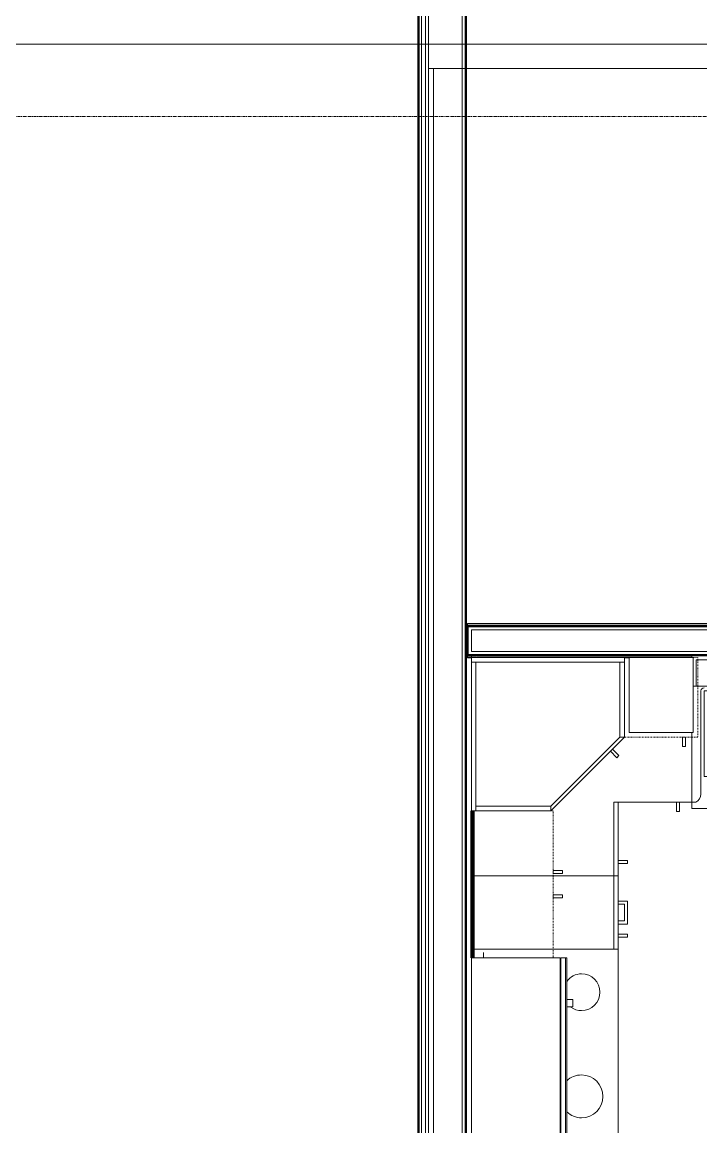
# Model space of a CAD drawing. Header units: inches. Extents: x -4235 to -464, y 9767 to 12344.
# Drawn here: x -3475.1 to -3364.2, y 11370.3 to 11550.6 of the extents above; entities that cross this region are included whole.
import ezdxf

# ---------------------------------------------------------------- set-up
doc = ezdxf.new("R2010")
doc.units = ezdxf.units.IN
doc.header["$MEASUREMENT"] = 0
doc.linetypes.add('Dash', pattern=[0.25, 0.125, -0.125])
doc.linetypes.add('Grid Line 1_2_', pattern=[0.875, 0.5, -0.125, 0.125, -0.125])
for name, color, linetype, lineweight in [('0-1', 7, 'Continuous', 5), ('0-2', 10, 'Continuous', 9), ('A-FLOR-2', 254, 'Continuous', 9), ('A-FLOR-4', 192, 'Continuous', 9), ('A-WALL-1', 250, 'Continuous', 50), ('A-WALL-2', 50, 'Continuous', 13), ('A-WALL-3', 10, 'Continuous', 9), ('A-WALL-4', 254, 'Continuous', 9), ('A-WALL-5', 7, 'Continuous', 9), ('A-WALL-6', 113, 'Continuous', 9), ('I-WALL-1', 250, 'Continuous', 50), ('I-WALL-3', 254, 'Continuous', 9), ('P-SANR-FIXT-1', 7, 'Continuous', 9), ('P-SANR-FIXT-2', 254, 'Continuous', 9), ('Q-CASE', 31, 'Continuous', 9), ('Q-CASE-1', 254, 'Continuous', 9), ('Q-CASE-2', 7, 'Continuous', 9), ('Q-CASE-3', 7, 'Dash', 9), ('Q-CASE-4', 10, 'Continuous', 9), ('Q-SPCQ-1', 7, 'Continuous', 9), ('S-GRID-1', 1, 'Grid Line 1_2_', 9)]:
    doc.layers.add(name, color=color, linetype=linetype, lineweight=lineweight)

# ---------------------------------------------------------------- blocks, each defined once
blk = doc.blocks.new('Basic Wall _ INT - W4BØF - _5_8 GYP - 2X4 WOOD_BATT_ - 5_8 GYP_ - ___-3184042-BACKGROUND - 2ND FLOOR')
at = {"layer": 'A-WALL-3'}
for p, q in [((-3278.52, 11452.34), (-3278.62, 11452.34)), ((-3278.42, 11452.34), (-3278.5, 11452.34)), ((-3278.37, 11452.34), (-3278.42, 11452.34)), ((-3273.47, 11452.34), (-3278.22, 11452.34)), ((-3273.27, 11452.34), (-3273.32, 11452.34)), ((-3273.18, 11452.34), (-3273.26, 11452.34)), ((-3273.06, 11452.34), (-3273.16, 11452.34)), ((-3249.77, 11452.34), (-3249.86, 11452.34)), ((-3249.67, 11452.34), (-3249.74, 11452.34)), ((-3249.45, 11452.34), (-3249.45, 11452.4)), ((-3249.45, 11452.4), (-3249.45, 11452.11)), ((-3249.45, 11452.19), (-3249.45, 11452.34)), ((-3278.22, 11451.99), (-3273.47, 11451.99)), ((-3249.45, 11452.13), (-3249.45, 11452.19)), ((-3249.45, 11452.11), (-3249.45, 11452.1)), ((-3249.45, 11452.11), (-3249.45, 11452.11)), ((-3249.45, 11452.1), (-3249.45, 11452.09)), ((-3249.45, 11452.09), (-3249.45, 11452.07)), ((-3249.45, 11452.07), (-3249.45, 11452.05)), ((-3249.45, 11451.99), (-3249.45, 11452.01))]:
    blk.add_line(p, q, dxfattribs=at)
at = {"layer": 'A-WALL-4'}
for p, q in [((-3402.3, 11452.4), (-3402.3, 11452.34)), ((-3402.3, 11452.34), (-3402.3, 11452.19)), ((-3278.64, 11452.34), (-3402.3, 11452.34)), ((-3278.52, 11452.4), (-3278.62, 11452.4)), ((-3278.42, 11452.4), (-3278.5, 11452.4)), ((-3278.37, 11452.4), (-3278.42, 11452.4)), ((-3273.47, 11452.4), (-3278.22, 11452.4)), ((-3273.27, 11452.4), (-3273.32, 11452.4)), ((-3273.18, 11452.4), (-3273.26, 11452.4)), ((-3273.06, 11452.4), (-3273.16, 11452.4)), ((-3249.86, 11452.34), (-3273.06, 11452.34)), ((-3249.77, 11452.4), (-3249.86, 11452.4)), ((-3249.67, 11452.4), (-3249.74, 11452.4)), ((-3402.3, 11452.19), (-3402.3, 11452.13)), ((-3402.3, 11452.01), (-3402.3, 11451.99)), ((-3402.3, 11451.99), (-3278.22, 11451.99)), ((-3277.63, 11452.11), (-3278.22, 11452.11)), ((-3273.5, 11452.11), (-3277.6, 11452.11)), ((-3273.47, 11451.99), (-3249.45, 11451.99)), ((-3249.45, 11452.05), (-3249.45, 11452.03)), ((-3249.45, 11452.03), (-3249.45, 11451.99))]:
    blk.add_line(p, q, dxfattribs=at)
at = {"layer": 'A-WALL-5'}
for p, q in [((-3402.3, 11452.11), (-3402.3, 11452.4)), ((-3278.64, 11452.4), (-3402.3, 11452.4)), ((-3249.86, 11452.4), (-3273.06, 11452.4)), ((-3278.22, 11452.11), (-3402.3, 11452.11)), ((-3402.3, 11452.03), (-3402.3, 11452.11)), ((-3402.3, 11451.99), (-3402.3, 11452.03)), ((-3249.45, 11452.11), (-3273.47, 11452.11))]:
    blk.add_line(p, q, dxfattribs=at)
blk = doc.blocks.new('Basic Wall _ INT - W4BØF - _5_8 GYP - 2X4 WOOD_BATT_ - 5_8 GYP_ - ___-3184041-BACKGROUND - 2ND FLOOR')
at = {"layer": 'A-WALL-3'}
for p, q in [((-3401.67, 11447.24), (-3365.67, 11447.24)), ((-3401.67, 11447.11), (-3400.87, 11447.11)), ((-3399.25, 11446.89), (-3401.67, 11446.89)), ((-3400.78, 11447.11), (-3365.67, 11447.11)), ((-3365.67, 11446.89), (-3399.16, 11446.89)), ((-3365.67, 11447.24), (-3332.67, 11447.24)), ((-3332.67, 11447.24), (-3332.42, 11447.24)), ((-3332.67, 11447.11), (-3332.42, 11447.11)), ((-3332.42, 11446.89), (-3332.67, 11446.89)), ((-3308.42, 11447.24), (-3284.2, 11447.24)), ((-3308.42, 11447.11), (-3285.39, 11447.11)), ((-3287.54, 11446.89), (-3308.42, 11446.89)), ((-3284.2, 11446.89), (-3287.48, 11446.89)), ((-3285.27, 11447.11), (-3284.2, 11447.11)), ((-3249.77, 11446.89), (-3249.86, 11446.89)), ((-3249.67, 11446.89), (-3249.74, 11446.89)), ((-3249.61, 11446.89), (-3249.65, 11446.89)), ((-3249.45, 11447.21), (-3249.45, 11447.24)), ((-3249.45, 11447.17), (-3249.45, 11447.11)), ((-3249.45, 11447.11), (-3249.45, 11447.04)), ((-3249.45, 11447.04), (-3249.45, 11447.1)), ((-3249.45, 11447.04), (-3249.45, 11446.94)), ((-3249.45, 11446.89), (-3249.45, 11447.03)), ((-3249.45, 11446.94), (-3249.45, 11446.82)), ((-3249.45, 11446.82), (-3249.45, 11446.89))]:
    blk.add_line(p, q, dxfattribs=at)
at = {"layer": 'A-WALL-4'}
for p, q in [((-3402.3, 11447.24), (-3402.3, 11447.21)), ((-3402.3, 11447.24), (-3401.67, 11447.24)), ((-3402.3, 11447.1), (-3402.3, 11447.04)), ((-3402.3, 11447.03), (-3402.3, 11446.89)), ((-3402.3, 11446.89), (-3402.3, 11446.82)), ((-3401.67, 11446.89), (-3402.3, 11446.89)), ((-3284.2, 11447.24), (-3249.45, 11447.24)), ((-3249.86, 11446.89), (-3284.2, 11446.89)), ((-3249.45, 11447.24), (-3249.45, 11447.19)), ((-3249.45, 11447.19), (-3249.45, 11447.17)), ((-3375.92, 11446.82), (-3376.67, 11446.82)), ((-3332.42, 11446.82), (-3332.67, 11446.82)), ((-3288.13, 11446.82), (-3308.42, 11446.82)), ((-3284.2, 11446.82), (-3288.11, 11446.82)), ((-3249.77, 11446.82), (-3249.86, 11446.82)), ((-3249.67, 11446.82), (-3249.74, 11446.82)), ((-3249.61, 11446.82), (-3249.65, 11446.82))]:
    blk.add_line(p, q, dxfattribs=at)
at = {"layer": 'A-WALL-5'}
for p, q in [((-3402.3, 11447.19), (-3402.3, 11447.24)), ((-3402.3, 11447.11), (-3402.3, 11447.19)), ((-3402.3, 11447.11), (-3401.67, 11447.11)), ((-3402.3, 11446.82), (-3402.3, 11447.11)), ((-3284.2, 11447.11), (-3249.45, 11447.11)), ((-3401.67, 11446.82), (-3402.3, 11446.82)), ((-3249.86, 11446.82), (-3284.2, 11446.82))]:
    blk.add_line(p, q, dxfattribs=at)
blk = doc.blocks.new('Range - 24_ x 30_-V160-BACKGROUND - 2ND FLOOR')
at = {"layer": 'Q-SPCQ-1'}
blk.add_line((29.12, 22), (30, 22), dxfattribs=at)
for centre, radius, start, end in [((6.5, 6), 3.5, 81.0228, 98.9772), ((6.5, 6), 3.5, 136.4272, 180), ((6.5, 6), 3.5, 360, 43.6191), ((23.5, 6), 3, 143.9133, 180), ((23.5, 6), 3, 360, 53.8773), ((6.5, 6), 3.5, 180, 0), ((23.5, 6), 3, 180, 360)]:
    blk.add_arc(centre, radius, start, end, dxfattribs=at)
blk = doc.blocks.new('30quot_MicrowaveVent_11166 - 70cm miele oven-2322118-BACKGROUND - 2ND FLOOR')
at = {"layer": 'Q-CASE-2'}
for p, q in [((-14.2, -14.49), (-14.2, 0)), ((15.68, 0), (-14.2, 0)), ((15.68, 0), (15.68, -14.49)), ((15.68, -14.49), (-14.2, -14.49)), ((-14.2, -14.61), (15.68, -14.61)), ((-14.2, -15.39), (-14.2, -14.61)), ((-14.2, -15.6), (-14.2, -15.39)), ((-14.2, -15.39), (15.68, -15.39)), ((-14.2, -15.6), (15.68, -15.6)), ((7.69, -16.55), (7.69, -15.63)), ((8.88, -15.63), (8.88, -16.55)), ((15.68, -14.61), (15.68, -15.39)), ((15.68, -15.39), (15.68, -15.6)), ((7.69, -16.6), (8.88, -16.6))]:
    blk.add_line(p, q, dxfattribs=at)
blk = doc.blocks.new('Single Door 1 Drawer 211 - 211 Base Cabinet Single Door1 Drawer 12_-V179-BACKGROUND - 2ND FLOOR')
at = {"layer": 'Q-CASE-1'}
for p, q in [((-11.26, 24), (0.74, 24)), ((-11.26, 23.25), (-11.26, 24)), ((-6.64, 24), (-7.14, 24)), ((-3.89, 24), (-3.39, 24)), ((-1.27, 24), (-1.76, 24)), ((0.74, 24), (0.74, 23.25)), ((0.74, 23.25), (-11.26, 23.25)), ((-11.26, 23.25), (-11.26, 0.38)), ((0.74, 0.38), (0.74, 23.25))]:
    blk.add_line(p, q, dxfattribs=at)
at = {"layer": 'Q-CASE-2'}
for p, q in [((-3.39, 25.5), (-7.14, 25.5)), ((-7.14, 25.5), (-7.14, 24)), ((-3.39, 24), (-3.39, 25.5)), ((-1.27, 25.5), (-1.76, 25.5)), ((-1.76, 25.5), (-1.76, 24)), ((-1.27, 24), (-1.27, 25.5)), ((-6.64, 24), (-6.64, 25)), ((-6.64, 25), (-3.89, 25)), ((-3.89, 25), (-3.89, 24))]:
    blk.add_line(p, q, dxfattribs=at)
at = {"layer": 'Q-CASE-4'}
for p, q in [((-1.27, 24), (-1.76, 24)), ((-11.26, 0.38), (-11.26, 0)), ((0.74, 0), (0.74, 0.38)), ((-11.26, 0), (0.74, 0))]:
    blk.add_line(p, q, dxfattribs=at)
blk = doc.blocks.new('Base Cabinet Corner 197 - Base Cabinet Corner 197-V180-BACKGROUND - 2ND FLOOR')
at = {"layer": 'Q-CASE-1'}
for p, q in [((0.74, 36), (-10.64, 36)), ((0.74, 23.25), (0.74, 36)), ((0.74, 24), (0.74, 36)), ((0.73, 33.51), (0.73, 34)), ((12.74, 24), (0.74, 24)), ((0.74, 23.25), (0.74, 24)), ((10.73, 24), (10.24, 24)), ((12.74, 0.38), (12.74, 24)), ((12.74, 23.25), (0.74, 23.25))]:
    blk.add_line(p, q, dxfattribs=at)
at = {"layer": 'Q-CASE-2'}
for p, q in [((2.23, 34), (0.74, 34)), ((0.74, 33.51), (2.23, 33.51)), ((2.23, 33.51), (2.23, 34)), ((10.73, 25.5), (10.24, 25.5)), ((10.24, 25.5), (10.24, 24)), ((10.73, 24), (10.73, 25.5))]:
    blk.add_line(p, q, dxfattribs=at)
at = {"layer": 'Q-CASE-4'}
for p, q in [((-22.89, 36), (-23.26, 36)), ((-23.26, 36), (-23.26, 0)), ((10.73, 24), (10.24, 24)), ((12.74, 0), (12.74, 0.38)), ((-23.26, 0), (-22.89, 0)), ((2.11, 0), (12.74, 0))]:
    blk.add_line(p, q, dxfattribs=at)
blk = doc.blocks.new('Vanity Cabinet-Double Door - 33_-V18-BACKGROUND - 2ND FLOOR')
at = {"layer": 'Q-CASE-1'}
for p, q in [((-15.76, 5.06), (-15.76, 0.38)), ((-15.76, 5.06), (-15.76, 0.38)), ((-15.01, 5.06), (-15.01, 0.75)), ((16.49, 0.75), (16.49, 5.06)), ((-15.01, 0.75), (16.49, 0.75))]:
    blk.add_line(p, q, dxfattribs=at)
at = {"layer": 'Q-CASE-4'}
for p, q in [((-15.76, 0.38), (-15.76, 0)), ((-15.76, 0.38), (-15.76, 0)), ((17.24, 0), (17.24, 0.38)), ((17.24, 0), (17.24, 0.38)), ((-15.76, 0), (17.24, 0)), ((-15.76, 0), (17.24, 0)), ((-15.76, 0), (17.24, 0))]:
    blk.add_line(p, q, dxfattribs=at)
blk = doc.blocks.new('308 - 308 x 24_-2727442-BACKGROUND - 2ND FLOOR')
at = {"layer": 'Q-CASE'}
for p, q in [((0, 25.19), (-12, 13.19)), ((-11.25, 13.19), (0, 24.44)), ((0, 24.44), (0, 25.19)), ((-12, 13.19), (-11.25, 13.19))]:
    blk.add_line(p, q, dxfattribs=at)
at = {"layer": 'Q-CASE-2'}
for p, q in [((0, 24.44), (-11.25, 13.19)), ((0, 25.19), (0, 24.44)), ((12.25, 25.19), (0, 25.19)), ((12.25, 24.44), (0, 24.44)), ((0, 24.44), (12.25, 24.44)), ((12.25, 24.44), (12.25, 25.19)), ((13, 25.19), (12.25, 25.19)), ((12.25, 25.19), (12.25, 0.94)), ((12.25, 0.94), (12.25, 24.44)), ((13, 0.94), (13, 25.19)), ((-10.76, 16.55), (-11.11, 16.2)), ((-9.7, 15.49), (-10.76, 16.55)), ((-11.11, 16.2), (-10.05, 15.14)), ((-12, 13.19), (-12, 0.94)), ((-11.25, 13.19), (-12, 13.19)), ((-11.25, 13.19), (-11.25, 0.94)), ((-11.25, 0.94), (-11.25, 13.19)), ((-12, 0.94), (-11.25, 0.94)), ((13, 0.94), (-12, 0.94)), ((-12, 0.94), (-12, 0.19)), ((-12, 0.19), (13, 0.19)), ((-11.25, 0.94), (12.25, 0.94)), ((12.25, 0.94), (13, 0.94)), ((13, 0.19), (13, 0.94))]:
    blk.add_line(p, q, dxfattribs=at)
blk = doc.blocks.new('300 Series Wall Hung Cabinet_301 - 12_ x 24_-2730234-BACKGROUND - 2ND FLOOR')
at = {"layer": 'Q-CASE-2'}
for p, q in [((-3.51, 14.69), (-4, 14.69)), ((-4, 14.69), (-4, 13.19)), ((-3.51, 13.19), (-3.51, 14.69)), ((-3.51, 13.19), (-4, 13.19)), ((5.25, 12.44), (-5.25, 12.44)), ((-5.25, 12.44), (-5.25, 0.19)), ((5.25, 0.19), (5.25, 12.44)), ((-5.25, 0.19), (5.25, 0.19))]:
    blk.add_line(p, q, dxfattribs=at)
at = {"layer": 'Q-CASE-3'}
for p, q in [((-6, 0.19), (-6, 13.19)), ((-6, 13.19), (6, 13.19)), ((6, 13.19), (6, 0.19)), ((6, 0.19), (-6, 0.19))]:
    blk.add_line(p, q, dxfattribs=at)
blk = doc.blocks.new('Stainless Steel Farmhous Kitchen Sink - Stainless Steel Farmhous Kitchen Sink-V79-BACKGROUND - 2ND FLOOR')
at = {"layer": 'P-SANR-FIXT-1'}
for p, q in [((-33, 22.2), (-33, 21.19)), ((0, 22.2), (-33, 22.2)), ((0, 21.19), (0, 22.2)), ((-31, 3), (-31, 16.96)), ((-31, 16.96), (-2, 16.96)), ((-2, 16.96), (-2, 3)), ((-17.09, 3), (-31, 3)), ((-2, 3), (-15.75, 3))]:
    blk.add_line(p, q, dxfattribs=at)
at = {"layer": 'P-SANR-FIXT-2'}
for p, q in [((-33, 21.19), (-33, 2.32)), ((0, 9.81), (0, 21.19)), ((-33, 2.25), (-17.32, 2.25)), ((-15.68, 2.25), (-0.25, 2.25))]:
    blk.add_line(p, q, dxfattribs=at)
blk = doc.blocks.new('300 Series Wall Hung Cabinet_302 - 24_ X 24_-2590484-BACKGROUND - 2ND FLOOR')
at = {"layer": 'Q-CASE-2'}
for p, q in [((-1.76, 14.69), (-2.25, 14.69)), ((-2.25, 14.69), (-2.25, 13.19)), ((-1.76, 13.19), (-1.76, 14.69)), ((2.24, 14.69), (1.75, 14.69)), ((1.75, 14.69), (1.75, 13.19)), ((2.24, 13.19), (2.24, 14.69)), ((-1.76, 13.19), (-2.25, 13.19)), ((2.24, 13.19), (1.75, 13.19))]:
    blk.add_line(p, q, dxfattribs=at)
at = {"layer": 'Q-CASE-3'}
for p, q in [((-12, 0.19), (-12, 13.19)), ((-12, 13.19), (12, 13.19)), ((12, 13.19), (12, 0.19)), ((12, 0.19), (-12, 0.19))]:
    blk.add_line(p, q, dxfattribs=at)
blk = doc.blocks.new('CTR - 1st Phase - Unit Layouts_rvt-1-BACKGROUND - 2ND FLOOR')
at = {"layer": 'A-WALL-1'}
for p, q in [((-3278.22, 11451.99), (-3402.3, 11451.99)), ((-3402.3, 11451.99), (-3402.3, 11451.36)), ((-3402.3, 11451.36), (-3402.3, 11447.86)), ((-3402.3, 11447.86), (-3402.3, 11447.24)), ((-3402.3, 11447.24), (-3249.45, 11447.24)), ((-3401.67, 11421.86), (-3401.67, 11397.86)), ((-3401.3, 11397.86), (-3401.3, 11421.86))]:
    blk.add_line(p, q, dxfattribs=at)
at = {"layer": 'A-WALL-2'}
for p, q in [((-3401.67, 11451.36), (-3401.67, 11447.86)), ((-3277.6, 11451.36), (-3401.67, 11451.36)), ((-3249.45, 11447.86), (-3401.67, 11447.86))]:
    blk.add_line(p, q, dxfattribs=at)
at = {"layer": 'A-WALL-3'}
for p, q in [((-3278.64, 11451.99), (-3402.3, 11451.99)), ((-3402.3, 11447.24), (-3401.67, 11447.24)), ((-3401.67, 11447.24), (-3365.67, 11447.24))]:
    blk.add_line(p, q, dxfattribs=at)
at = {"layer": 'A-WALL-4'}
for p, q in [((-3402.3, 11447.24), (-3402.3, 11451.99)), ((-3401.67, 11421.86), (-3401.67, 11397.86)), ((-3401.3, 11397.86), (-3401.3, 11421.86))]:
    blk.add_line(p, q, dxfattribs=at)
at = {"layer": 'A-WALL-6'}
for p, q in [((-3401.67, 11447.24), (-3401.67, 11446.86)), ((-3284.2, 11447.24), (-3401.67, 11447.24)), ((-3401.67, 11447.24), (-3284.2, 11447.24)), ((-3401.67, 11446.86), (-3401.67, 11447.24)), ((-3364.17, 11424.58), (-3364.17, 11441.43)), ((-3364.17, 11441.43), (-3364.17, 11424.58)), ((-3401.67, 11421.86), (-3401.67, 11397.86)), ((-3401.67, 11397.86), (-3401.67, 11421.86)), ((-3377.67, 11292.98), (-3377.67, 11423.24)), ((-3377.67, 11423.24), (-3365, 11423.24)), ((-3365, 11423.24), (-3377.67, 11423.24)), ((-3377.67, 11423.24), (-3377.67, 11292.98))]:
    blk.add_line(p, q, dxfattribs=at)
for centre, radius, start, end in [((-3363.67, 11441.43), 0.5, 90, 180), ((-3363.67, 11441.43), 0.5, 90, 180), ((-3365.67, 11424.58), 1.5, 296.6515, 360), ((-3365.67, 11424.58), 1.5, 296.6515, 0)]:
    blk.add_arc(centre, radius, start, end, dxfattribs=at)
at = {"layer": '0-2'}
for name in ['Basic Wall _ INT - W4BØF - _5_8 GYP - 2X4 WOOD_BATT_ - 5_8 GYP_ - ___-3184042-BACKGROUND - 2ND FLOOR', 'Basic Wall _ INT - W4BØF - _5_8 GYP - 2X4 WOOD_BATT_ - 5_8 GYP_ - ___-3184041-BACKGROUND - 2ND FLOOR']:
    blk.add_blockref(name, (0, 0), dxfattribs=at)
for name, p, rotation in [('Base Cabinet Corner 197 - Base Cabinet Corner 197-V180-BACKGROUND - 2ND FLOOR', (-3401.67, 11423.98), 270.0000000000522), ('Vanity Cabinet-Double Door - 33_-V18-BACKGROUND - 2ND FLOOR', (-3348.44, 11447.24), 180), ('308 - 308 x 24_-2727442-BACKGROUND - 2ND FLOOR', (-3388.67, 11447.05), 180), ('300 Series Wall Hung Cabinet_301 - 12_ x 24_-2730234-BACKGROUND - 2ND FLOOR', (-3370.67, 11447.05), 180), ('Stainless Steel Farmhous Kitchen Sink - Stainless Steel Farmhous Kitchen Sink-V79-BACKGROUND - 2ND FLOOR', (-3365.67, 11444.43), 180), ('300 Series Wall Hung Cabinet_302 - 24_ X 24_-2590484-BACKGROUND - 2ND FLOOR', (-3401.49, 11409.86), 270.0000000000061), ('Single Door 1 Drawer 211 - 211 Base Cabinet Single Door1 Drawer 12_-V179-BACKGROUND - 2ND FLOOR', (-3401.67, 11399.98), 270.0000000000516), ('Range - 24_ x 30_-V160-BACKGROUND - 2ND FLOOR', (-3377.67, 11368.74), 89.99999999994459), ('30quot_MicrowaveVent_11166 - 70cm miele oven-2322118-BACKGROUND - 2ND FLOOR', (-3401.67, 11382.18), 90.00000000000742)]:
    blk.add_blockref(name, p, dxfattribs=dict(at, rotation=rotation))
blk = doc.blocks.new('CTR - 1st Phase - Common Walls_rvt-1-BACKGROUND - 2ND FLOOR')
at = {"layer": 'A-WALL-2'}
for p, q in [((-3409.8, 11647.86), (-3409.8, 11255.36)), ((-3409.17, 11647.24), (-3409.17, 11255.36)), ((-3408.67, 11646.74), (-3408.67, 11255.36)), ((-3403.17, 11641.24), (-3403.17, 11255.36))]:
    blk.add_line(p, q, dxfattribs=at)
at = {"layer": 'I-WALL-1'}
for p, q in [((-3410.3, 11648.36), (-3410.3, 11255.36)), ((-3402.55, 11255.36), (-3402.55, 11640.61))]:
    blk.add_line(p, q, dxfattribs=at)
at = {"layer": 'I-WALL-3'}
for p, q in [((-3410.3, 11648.36), (-3410.3, 11256.26)), ((-3402.55, 11256.26), (-3402.55, 11640.61))]:
    blk.add_line(p, q, dxfattribs=at)
blk = doc.blocks.new('CTR - 1st Phase -Stairs _ Elevators_rvt-1-BACKGROUND - 2ND FLOOR')
at = {"layer": 'A-FLOR-2'}
blk.add_line((-3408.67, 11542.99), (-3407.86, 11542.99), dxfattribs=at)

msp = doc.modelspace()

# ---------------------------------------------------------------- linework, layer by layer
at = {"layer": 'A-FLOR-4'}
for p, q in [((-3477.32, 11546.99), (-3269, 11546.99)), ((-3408.67, 11256.26), (-3408.67, 11546.99)), ((-3269, 11542.99), (-3407.86, 11542.99)), ((-3407.86, 11542.99), (-3407.86, 11256.26))]:
    msp.add_line(p, q, dxfattribs=at)
at = {"layer": 'S-GRID-1'}
msp.add_line((-464.45, 11535.19), (-4185.7, 11535.19), dxfattribs=at)

# ---------------------------------------------------------------- block references
at = {"layer": '0-1'}
for name in ['CTR - 1st Phase - Unit Layouts_rvt-1-BACKGROUND - 2ND FLOOR', 'CTR - 1st Phase - Common Walls_rvt-1-BACKGROUND - 2ND FLOOR', 'CTR - 1st Phase -Stairs _ Elevators_rvt-1-BACKGROUND - 2ND FLOOR']:
    msp.add_blockref(name, (0, 0), dxfattribs=at)

doc.saveas('drawing.dxf')
